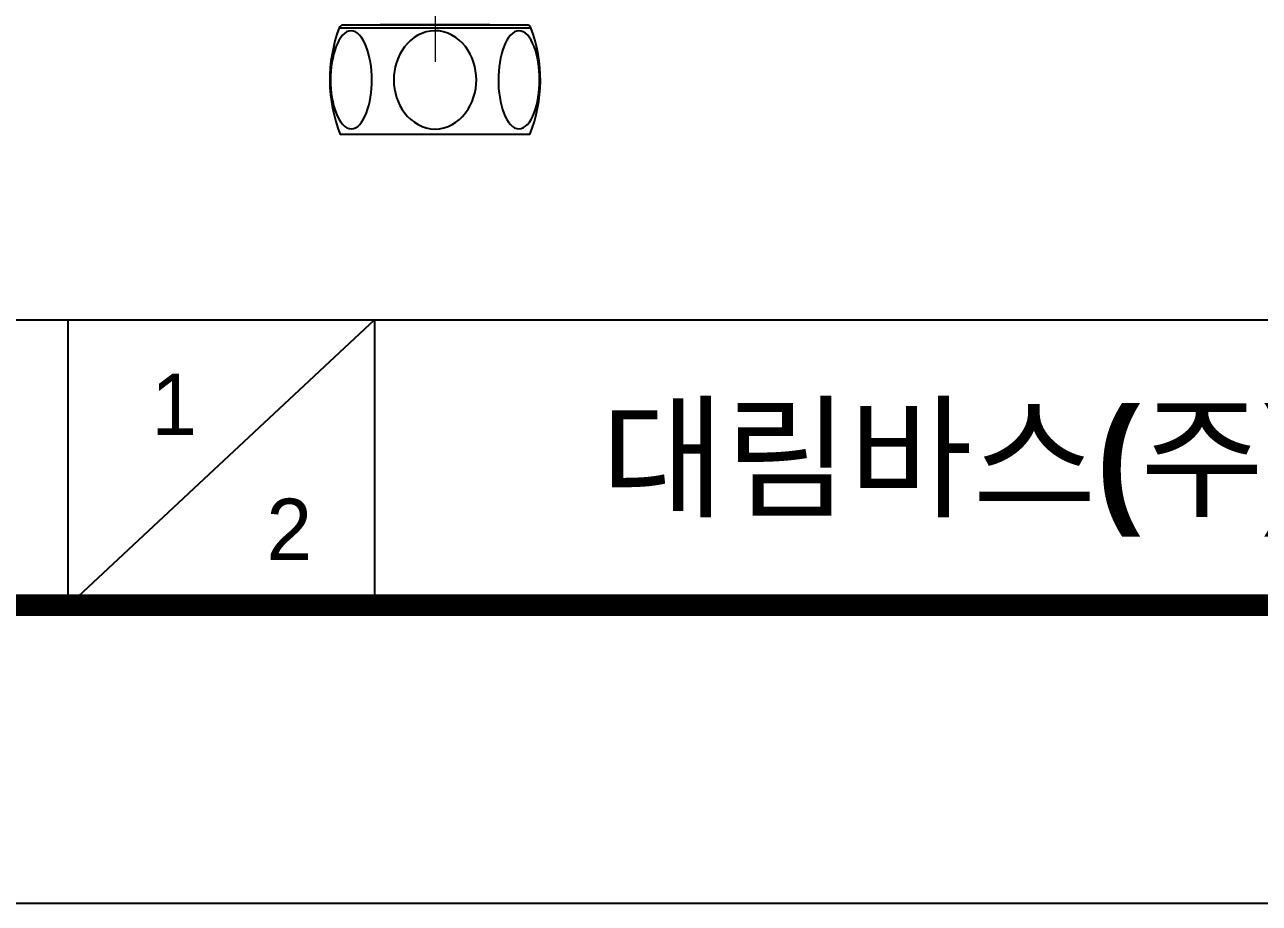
# Model space of a CAD drawing. Extents: x 0 to 1128, y 0 to 827.
# Drawn here: x 152.3 to 298.8, y 0 to 104.3 of the extents above; entities that cross this region are included whole.
import ezdxf

# ---------------------------------------------------------------- set-up
doc = ezdxf.new("R2010")
doc.units = 0
doc.header["$LTSCALE"] = 10
doc.header["$MEASUREMENT"] = 0
doc.linetypes.add('CENTER2', pattern=[28.575, 19.05, -3.175, 3.175, -3.175])
doc.layers.get('0').update_dxf_attribs({"linetype": 'CONTINUOUS'})
doc.layers.add('1', color=7, linetype='CONTINUOUS')
doc.layers.add('Cneter', color=1, linetype='CENTER2', lineweight=13)
doc.styles.add('Daelim Dimension', font='')
doc.styles.get('Daelim Dimension').set_extended_font_data('나눔고딕')

msp = doc.modelspace()

# ---------------------------------------------------------------- linework, layer by layer
at = {"color": 5}
msp.add_line((18.14, 69.28), (926.74, 69.28), dxfattribs=at)
at = {"color": 5, "ltscale": 40}
for p, q in [((157.42, 69.28), (157.42, 35.27)), ((157.42, 69.28), (157.42, 35.27)), ((193.81, 69.28), (157.42, 35.27)), ((193.81, 69.28), (157.42, 35.27)), ((193.81, 69.28), (193.81, 35.27)), ((193.81, 69.28), (193.81, 35.27))]:
    msp.add_line(p, q, dxfattribs=at)
at = {"ltscale": 0.5}
msp.add_lwpolyline([(0, 0), (1128.4, 0), (1128.4, 826.8), (0, 826.8)], close=True, dxfattribs=at)
at = {"color": 5, "linetype": 'ByBlock', "lineweight": 200, "const_width": 2.6}
msp.add_lwpolyline([(18.14, 35.4), (1110.14, 35.4), (1110.14, 807.6), (18.14, 807.6)], close=True, dxfattribs=at)
at = {"layer": '1', "color": 7, "linetype": 'Continuous'}
for p, q in [((211.92, 104.29), (190.1, 104.29)), ((207.51, 104.34), (194.51, 104.34)), ((189.64, 103.96), (212.39, 103.96)), ((212.26, 91.29), (189.76, 91.29))]:
    msp.add_line(p, q, dxfattribs=at)
for centre, radius, start, end in [((190.1, 103.79), 0.5, 90, 159.3657), ((207.4, 104.34), 1.17, 180.299, 182.7427), ((211.92, 103.79), 0.5, 20.6343, 90), ((206.04, 97.79), 17.53, 159.3657, 201.7699), ((195.98, 97.79), 17.53, 338.2301, 20.6343)]:
    msp.add_arc(centre, radius, start, end, dxfattribs=at)
for points in [[(193.25, 95.22), (192.98, 93.92), (192.48, 92.79), (191.18, 91.73), (190.41, 91.94), (189.24, 93.55), (188.86, 94.84), (188.53, 97.57), (188.59, 99.05), (189.12, 101.63), (189.62, 102.78), (190.91, 103.84), (191.7, 103.63), (192.85, 102.03), (193.24, 100.75), (193.57, 97.99), (193.52, 96.53), (193.25, 95.22)], [(201.01, 91.95), (199.59, 91.95), (198.27, 92.74), (196.55, 94.96), (196.11, 96.37), (196.11, 99.19), (196.54, 100.6), (198.24, 102.82), (199.58, 103.62), (202.4, 103.63), (203.75, 102.85), (205.47, 100.62), (205.91, 99.19), (205.91, 96.39), (205.48, 94.97), (203.76, 92.74), (202.43, 91.95), (201.01, 91.95)], [(208.77, 95.22), (208.5, 96.53), (208.45, 97.98), (208.77, 100.72), (209.15, 101.99), (210.31, 103.63), (211.08, 103.85), (212.39, 102.82), (212.89, 101.67), (213.43, 99.08), (213.49, 97.59), (213.17, 94.87), (212.79, 93.58), (211.64, 91.96), (210.86, 91.73), (209.55, 92.77), (209.04, 93.92), (208.77, 95.22)]]:
    msp.add_open_spline(points, degree=3, knots=[0, 0, 0, 0, 0.125, 0.125, 0.25, 0.25, 0.375, 0.375, 0.5, 0.5, 0.625, 0.625, 0.75, 0.75, 0.875, 0.875, 1, 1, 1, 1], dxfattribs=at)
at = {"layer": 'Cneter', "ltscale": 0.5}
msp.add_open_spline([(201.01, 122.6), (201.01, 117.6), (201.01, 99.91)], degree=1, knots=[0, 0, 0.220394, 1, 1], dxfattribs=at)

# ---------------------------------------------------------------- texts
at = {"char_height": 7.29, "width": 10.17, "attachment_point": 1, "style": 'Daelim Dimension'}
for s, insert in [('1', (167.32, 62.9)), ('2', (180.99, 48.05))]:
    msp.add_mtext(s, dxfattribs=dict(at, insert=insert))
at = {"color": 2, "insert": (220.72, 58.8), "char_height": 11.7115, "width": 518.4179, "attachment_point": 1, "style": 'Daelim Dimension'}
msp.add_mtext('{\\fPretendard Variable SemiBold|b0|i0|c129|p2;대림바스(주)} Single lever_POLE_원홀세면수전_DL L6213', dxfattribs=at)

doc.saveas('drawing.dxf')
